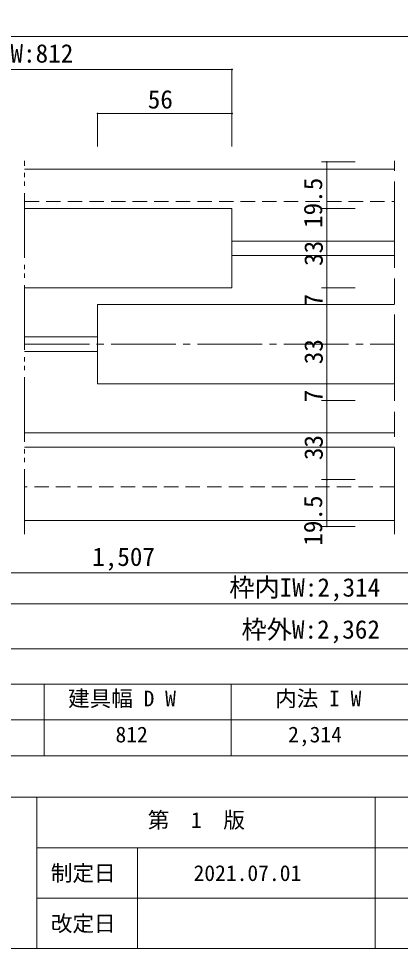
# Model space of a CAD drawing. Units: millimetres on the paper, enlarged 10 times, with parts at other scales. Extents: x -2000 to 2000, y -1385 to 1385.
# Drawn here: x -1215 to -685, y -1385 to -92 of the extents above; entities that cross this region are included whole.
import ezdxf
from ezdxf.enums import TextEntityAlignment as Align

# ---------------------------------------------------------------- set-up
doc = ezdxf.new("R2010")
doc.units = ezdxf.units.MM
doc.header["$LTSCALE"] = 10
for name, pattern in [('CHAIN', [18.5, 12, -1.5, 3.5, -1.5]), ('CHAIN2', [12, 9, -1, 1, -1]), ('DOUBLE_CHAIN2', [12.8, 9, -1, 0.6, -0.6, 0.6, -1]), ('USER9', [3, 2, -1])]:
    doc.linetypes.add(name, pattern=pattern)
doc.layers.add('1-1_0', color=7, linetype='Continuous', lineweight=20)
doc.layers.add('2-0_18', color=7, linetype='Continuous', lineweight=18)
doc.styles.add('ＭＳ ゴシック', font='')
doc.styles.get('ＭＳ ゴシック').set_extended_font_data('MS Gothic')

msp = doc.modelspace()

# ---------------------------------------------------------------- linework, layer by layer
at = {"layer": '1-1_0'}
for p, q in [((380, -117.5), (-1950, -117.5)), ((380, -117.5), (-1950, -117.5)), ((380, -117.5), (-1950, -117.5)), ((380, -117.5), (-1950, -117.5)), ((380, -1017.5), (-1950, -1017.5)), ((380, -1017.5), (-1950, -1017.5)), ((380, -1017.5), (-1950, -1017.5)), ((-1180, -1017.5), (-1180, -1117.5)), ((-920, -1017.5), (-920, -1117.5)), ((380, -1067.5), (-1950, -1067.5)), ((380, -1117.5), (-1950, -1117.5)), ((2000, -1175), (-2000, -1175)), ((-1190, -1175), (-1190, -1385)), ((-720, -1175), (-720, -1385)), ((2000, -1245), (-1190, -1245)), ((-1050, -1245), (-1050, -1385)), ((60, -1315), (-1190, -1315))]:
    msp.add_line(p, q, dxfattribs=at)
msp.add_lwpolyline([(-2000, -1385), (2000, -1385), (2000, 1385), (-2000, 1385)], close=True, dxfattribs=at)
at = {"layer": '2-0_18', "color": 4, "lineweight": 9}
for p, q in [((-919.04, -270.52), (-919.04, -163.34)), ((-1105.71, -224.45), (-918.82, -224.45)), ((-1105.71, -224.45), (-1105.71, -270.52)), ((-794.64, -291.7), (-747.74, -291.7)), ((-787.31, -291.7), (-787.31, -356.7)), ((-794.64, -356.7), (-747.74, -356.7)), ((-794.64, -356.7), (-747.74, -356.7)), ((-787.31, -490.04), (-787.31, -356.7)), ((-794.64, -466.7), (-747.74, -466.7)), ((-794.64, -490.04), (-747.74, -490.04)), ((-787.31, -733.37), (-787.31, -481.7)), ((-787.31, -600.04), (-787.31, -490.04)), ((-787.31, -733.37), (-787.31, -491.7)), ((-794.64, -600.04), (-747.74, -600.04)), ((-794.64, -623.37), (-747.74, -623.37)), ((-787.31, -733.37), (-787.31, -623.37)), ((-787.31, -733.37), (-787.31, -630.41)), ((-794.64, -733.37), (-747.74, -733.37)), ((-794.64, -733.37), (-747.74, -733.37)), ((-787.31, -733.37), (-787.31, -798.37)), ((-794.64, -798.37), (-747.74, -798.37)), ((-742.74, -863.15), (-1402.38, -863.15)), ((-742.74, -863.15), (-662.74, -863.15)), ((-734.97, -863.15), (-148.29, -863.15)), ((-1474.85, -905.99), (-148.53, -905.99)), ((-1482.9, -968.5), (-68.29, -968.5))]:
    msp.add_line(p, q, dxfattribs=at)
at = {"layer": '2-0_18', "linetype": 'DOUBLE_CHAIN2', "lineweight": 20}
msp.add_line((-1206.99, -808.99), (-1206.99, -290.27), dxfattribs=at)
at = {"layer": '2-0_18', "linetype": 'CHAIN', "lineweight": 20}
msp.add_line((-693.48, -808.99), (-693.48, -290.27), dxfattribs=at)
at = {"layer": '2-0_18', "lineweight": 20}
for p, q in [((-1206.99, -301.7), (-693.48, -301.7)), ((-1206.99, -356.7), (-919.04, -356.7)), ((-919.04, -401.7), (-693.48, -401.7)), ((-919.04, -421.7), (-693.48, -421.7)), ((-1105.71, -490.04), (-693.48, -490.04)), ((-1089.04, -490.04), (-693.48, -490.04)), ((-1089.04, -490.04), (-693.48, -490.04)), ((-875, -490.04), (-693.48, -490.04)), ((-875, -490.04), (-693.48, -490.04)), ((-1206.99, -535.04), (-1105.71, -535.04)), ((-1206.99, -555.04), (-1105.71, -555.04)), ((-1089.04, -600.04), (-693.48, -600.04)), ((-1089.04, -600.04), (-693.48, -600.04)), ((-875, -600.04), (-693.48, -600.04)), ((-875, -600.04), (-693.48, -600.04)), ((-1206.99, -668.37), (-693.48, -668.37)), ((-1206.99, -688.37), (-693.48, -688.37)), ((-693.48, -790.04), (-1206.99, -790.04))]:
    msp.add_line(p, q, dxfattribs=at)
at = {"layer": '2-0_18', "linetype": 'USER9'}
for p, q in [((-1206.99, -346.7), (-693.48, -346.7)), ((-693.48, -743.37), (-1206.99, -743.37))]:
    msp.add_line(p, q, dxfattribs=at)
at = {"layer": '2-0_18', "color": 4, "linetype": 'CHAIN2', "lineweight": 9}
msp.add_line((-1206.99, -545.04), (-693.48, -545.04), dxfattribs=at)
at = {"layer": '2-0_18', "color": 4, "lineweight": 9}
msp.add_lwpolyline([(-1419.04, -270.52), (-1419.04, -163.34), (-919.04, -163.34)], dxfattribs=at)
at = {"layer": '2-0_18', "lineweight": 20}
for points in [[(-1206.99, -466.7), (-919.04, -466.7), (-919.04, -356.7)], [(-1105.71, -490.04), (-1105.71, -600.04), (-693.48, -600.04)]]:
    msp.add_lwpolyline(points, dxfattribs=at)
at = {"layer": '2-0_18', "color": 4, "lineweight": 9}
for centre in [(-787.31, -291.7), (-787.31, -356.7), (-787.31, -733.37)]:
    msp.add_circle(centre, 0.521, dxfattribs=at)
for centre, start, end in [((-919.04, -163.34), 0, 180), ((-919.04, -163.34), 180, 0), ((-1105.71, -224.45), 0, 180), ((-1105.71, -224.45), 180, 0), ((-919.04, -224.45), 0, 180), ((-919.04, -224.45), 180, 0), ((-787.31, -356.7), 90, 270), ((-787.31, -356.7), 270, 90), ((-787.31, -466.7), 90, 270), ((-787.31, -466.7), 90, 270), ((-787.31, -466.7), 90, 270), ((-787.31, -466.7), 90, 270), ((-787.31, -466.7), 90, 270), ((-787.31, -466.7), 90, 270), ((-787.31, -466.7), 90, 270), ((-787.31, -466.7), 90, 270), ((-787.31, -466.7), 270, 90), ((-787.31, -466.7), 270, 90), ((-787.31, -466.7), 270, 90), ((-787.31, -466.7), 270, 90), ((-787.31, -466.7), 270, 90), ((-787.31, -466.7), 270, 90), ((-787.31, -466.7), 270, 90), ((-787.31, -466.7), 270, 90), ((-787.31, -490.04), 90, 270), ((-787.31, -490.04), 90, 270), ((-787.31, -490.04), 90, 270), ((-787.31, -490.04), 90, 270), ((-787.31, -490.04), 90, 270), ((-787.31, -490.04), 90, 270), ((-787.31, -490.04), 90, 270), ((-787.31, -490.04), 270, 90), ((-787.31, -490.04), 270, 90), ((-787.31, -490.04), 270, 90), ((-787.31, -490.04), 270, 90), ((-787.31, -490.04), 270, 90), ((-787.31, -490.04), 270, 90), ((-787.31, -490.04), 270, 90), ((-787.31, -600.04), 90, 270), ((-787.31, -600.04), 90, 270), ((-787.31, -600.04), 90, 270), ((-787.31, -600.04), 90, 270), ((-787.31, -600.04), 90, 270), ((-787.31, -600.04), 90, 270), ((-787.31, -600.04), 90, 270), ((-787.31, -600.04), 270, 90), ((-787.31, -600.04), 270, 90), ((-787.31, -600.04), 270, 90), ((-787.31, -600.04), 270, 90), ((-787.31, -600.04), 270, 90), ((-787.31, -600.04), 270, 90), ((-787.31, -600.04), 270, 90), ((-787.31, -623.37), 90, 270), ((-787.31, -623.37), 90, 270), ((-787.31, -623.37), 90, 270), ((-787.31, -623.37), 90, 270), ((-787.31, -623.37), 90, 270), ((-787.31, -623.37), 90, 270), ((-787.31, -623.37), 270, 90), ((-787.31, -623.37), 270, 90), ((-787.31, -623.37), 270, 90), ((-787.31, -623.37), 270, 90), ((-787.31, -623.37), 270, 90), ((-787.31, -623.37), 270, 90), ((-787.31, -733.37), 90, 270), ((-787.31, -733.37), 90, 270), ((-787.31, -733.37), 270, 90), ((-787.31, -733.37), 270, 90), ((-787.31, -798.37), 90, 270), ((-787.31, -798.37), 90, 270), ((-787.31, -798.37), 90, 270), ((-787.31, -798.37), 90, 270), ((-787.31, -798.37), 90, 270), ((-787.31, -798.37), 90, 270), ((-787.31, -798.37), 90, 270), ((-787.31, -798.37), 90, 270), ((-787.31, -798.37), 270, 90), ((-787.31, -798.37), 270, 90), ((-787.31, -798.37), 270, 90), ((-787.31, -798.37), 270, 90), ((-787.31, -798.37), 270, 90), ((-787.31, -798.37), 270, 90), ((-787.31, -798.37), 270, 90), ((-787.31, -798.37), 270, 90)]:
    msp.add_arc(centre, 0.521, start, end, dxfattribs=at)

# ---------------------------------------------------------------- texts
at = {"layer": '1-1_0', "style": 'ＭＳ ゴシック'}
for s, p in [('建具幅 D W', (-1146.7, -1055.24)), ('内法 I W', (-859.13, -1055.24)), ('812', (-1080.81, -1105.25)), ('2,314', (-841.08, -1105.25)), ('第\u30001\u3000版', (-1035.97, -1224.21)), ('制定日', (-1170.61, -1297.92)), ('2021.07.01', (-972.4, -1297.92)), ('改定日', (-1170.61, -1367.92))]:
    msp.add_text(s, height=21.99, dxfattribs=at).set_placement(p, align=Align.BOTTOM_LEFT)
at = {"layer": '2-0_18', "style": 'ＭＳ ゴシック'}
for s, p in [('DW:812', (-1244.1, -161.38)), ('56', (-1035.99, -225.22)), ('1,507', (-1113.2, -861.06)), ('枠内IW:2,314', (-922.77, -903.71)), ('枠外W:2,362', (-905.74, -962.11))]:
    msp.add_text(s, height=25.66, dxfattribs=at).set_placement(p, align=Align.BOTTOM_LEFT)
for s, p in [('19.5', (-786.03, -383.54)), ('33', (-785.23, -436.31)), ('7', (-785.23, -492.64)), ('33', (-785.23, -572.93)), ('7', (-785.23, -625.98)), ('33', (-785.23, -706.26)), ('19.5', (-786.03, -825.21))]:
    msp.add_text(s, height=25.66, rotation=90, dxfattribs=at).set_placement(p, align=Align.BOTTOM_LEFT)

doc.saveas('drawing.dxf')
